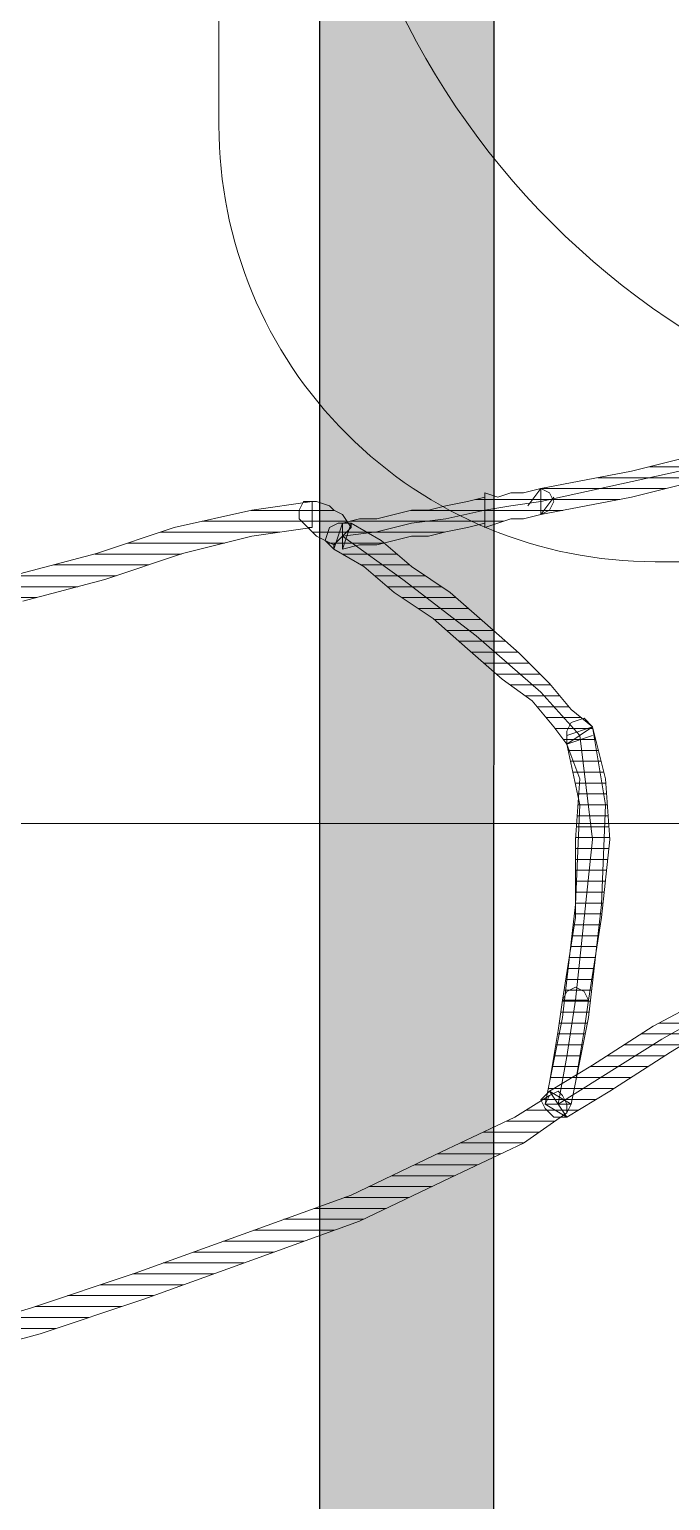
# Model space of a CAD drawing. Header units: centimetres. Extents: x 54005 to 61405, y 90310 to 94744.
# Drawn here: x 56513.31 to 56520.66, y 92088.75 to 92105.61 of the extents above; entities that cross this region are included whole.
import ezdxf

# ---------------------------------------------------------------- set-up
doc = ezdxf.new("R2010")
doc.units = ezdxf.units.CM
doc.header["$LTSCALE"] = 25
doc.layers.get('0').update_dxf_attribs({"lineweight": 0})
doc.layers.add('OC-Mutfak_Ekipman', color=252, linetype='Continuous')
pattern_1 = [(360, (-5108.51305, -673.59423), (1e-16, 0.125), [25])]

# ---------------------------------------------------------------- blocks, each defined once
blk = doc.blocks.new('ekmek')
at = {"layer": 'OC-Mutfak_Ekipman'}
h = blk.add_hatch(color=256, dxfattribs=at)
h.dxf.hatch_style = 1
h.paths.add_polyline_path([(2328.854, 3788.558, 0.41423), (2327.854, 3789.558, 0.414197), (2326.854, 3788.558), (2326.842, 3692.868, 0.41423), (2327.842, 3691.868, 0.414197), (2328.842, 3692.868)])
h.paths.add_polyline_path([(2336.854, 3788.557, 0.41423), (2335.854, 3789.557, 0.414197), (2334.854, 3788.557), (2334.842, 3692.867, 0.41423), (2335.842, 3691.867, 0.414197), (2336.842, 3692.867)])
h.paths.add_polyline_path([(2344.854, 3788.557, 0.41423), (2343.854, 3789.557, 0.414197), (2342.854, 3788.557), (2342.842, 3692.867, 0.41423), (2343.842, 3691.867, 0.414197), (2344.842, 3692.867)])
h.paths.add_polyline_path([(2350.842, 3692.866, 0.41423), (2351.842, 3691.866, 0.414197), (2352.842, 3692.866), (2352.854, 3788.556, 0.41423), (2351.854, 3789.556, 0.414197), (2350.854, 3788.556)])
h.paths.add_polyline_path([(2360.854, 3788.556, 0.41423), (2359.854, 3789.556, 0.414197), (2358.854, 3788.556), (2358.842, 3692.866, 0.41423), (2359.842, 3691.866, 0.414197), (2360.842, 3692.866)])
for p, q in [((2326.854, 3788.558), (2326.842, 3692.868)), ((2328.842, 3692.868), (2328.854, 3788.558))]:
    blk.add_line(p, q, dxfattribs=at)
blk = doc.blocks.new('by')
at = {"ltscale": 30}
h = blk.add_hatch(dxfattribs=at)
h.set_pattern_fill('DC_LINES', color=256, scale=0.1, style=0)
h.set_pattern_definition(pattern_1)
edge = h.paths.add_edge_path(flags=0)
edge.add_line((6380.321, 2252.574), (6380.371, 2252.674))
edge.add_line((6380.371, 2252.674), (6380.865, 2253.021))
edge.add_line((6380.865, 2253.021), (6381.707, 2253.419))
edge.add_line((6381.707, 2253.419), (6382.745, 2253.916))
edge.add_line((6382.745, 2253.916), (6383.982, 2254.363))
edge.add_line((6383.982, 2254.363), (6385.219, 2254.81))
edge.add_line((6385.219, 2254.81), (6386.407, 2255.207))
edge.add_line((6386.407, 2255.207), (6387.495, 2255.505))
edge.add_line((6387.495, 2255.505), (6388.237, 2255.654))
edge.add_line((6388.237, 2255.654), (6388.237, 2255.356))
edge.add_line((6388.237, 2255.356), (6387.495, 2255.207))
edge.add_line((6387.495, 2255.207), (6386.506, 2254.909))
edge.add_line((6386.506, 2254.909), (6385.318, 2254.512))
edge.add_line((6385.318, 2254.512), (6384.081, 2254.065))
edge.add_line((6384.081, 2254.065), (6382.844, 2253.618))
edge.add_line((6382.844, 2253.618), (6381.805, 2253.121))
edge.add_line((6381.805, 2253.121), (6380.965, 2252.723))
edge.add_line((6380.965, 2252.723), (6380.568, 2252.475))
edge.add_line((6380.568, 2252.475), (6380.618, 2252.574))
edge.add_line((6380.618, 2252.574), (6380.568, 2252.475))
edge.add_line((6380.568, 2252.475), (6380.469, 2252.425))
edge.add_line((6380.469, 2252.425), (6380.42, 2252.475))
edge.add_line((6380.42, 2252.475), (6380.371, 2252.574))
edge.add_line((6380.371, 2252.574), (6380.371, 2252.674))
h = blk.add_hatch(dxfattribs=at)
h.set_pattern_fill('DC_LINES', color=256, scale=0.1, style=0)
h.set_pattern_definition(pattern_1)
edge = h.paths.add_edge_path(flags=0)
edge.add_line((6380.321, 2252.574), (6380.371, 2252.674))
edge.add_line((6380.371, 2252.674), (6380.865, 2253.021))
edge.add_line((6380.865, 2253.021), (6381.707, 2253.419))
edge.add_line((6381.707, 2253.419), (6382.745, 2253.916))
edge.add_line((6382.745, 2253.916), (6383.982, 2254.363))
edge.add_line((6383.982, 2254.363), (6385.219, 2254.81))
edge.add_line((6385.219, 2254.81), (6386.407, 2255.207))
edge.add_line((6386.407, 2255.207), (6387.495, 2255.505))
edge.add_line((6387.495, 2255.505), (6388.237, 2255.654))
edge.add_line((6388.237, 2255.654), (6388.237, 2255.356))
edge.add_line((6388.237, 2255.356), (6387.495, 2255.207))
edge.add_line((6387.495, 2255.207), (6386.506, 2254.909))
edge.add_line((6386.506, 2254.909), (6385.318, 2254.512))
edge.add_line((6385.318, 2254.512), (6384.081, 2254.065))
edge.add_line((6384.081, 2254.065), (6382.844, 2253.618))
edge.add_line((6382.844, 2253.618), (6381.805, 2253.121))
edge.add_line((6381.805, 2253.121), (6380.965, 2252.723))
edge.add_line((6380.965, 2252.723), (6380.568, 2252.475))
edge.add_line((6380.568, 2252.475), (6380.618, 2252.574))
edge.add_line((6380.618, 2252.574), (6380.568, 2252.475))
edge.add_line((6380.568, 2252.475), (6380.469, 2252.425))
edge.add_line((6380.469, 2252.425), (6380.42, 2252.475))
edge.add_line((6380.42, 2252.475), (6380.371, 2252.574))
edge.add_line((6380.371, 2252.574), (6380.371, 2252.674))
h = blk.add_hatch(dxfattribs=at)
h.set_pattern_fill('DC_LINES', color=256, scale=0.1, style=0)
h.set_pattern_definition(pattern_1)
edge = h.paths.add_edge_path(flags=0)
edge.add_line((6374.928, 2249.495), (6375.274, 2249.743))
edge.add_line((6375.274, 2249.743), (6375.918, 2250.091))
edge.add_line((6375.918, 2250.091), (6376.71, 2250.538))
edge.add_line((6376.71, 2250.538), (6377.551, 2251.035))
edge.add_line((6377.551, 2251.035), (6378.441, 2251.531))
edge.add_line((6378.441, 2251.531), (6379.183, 2251.978))
edge.add_line((6379.183, 2251.978), (6379.876, 2252.425))
edge.add_line((6379.876, 2252.425), (6380.371, 2252.723))
edge.add_line((6380.371, 2252.723), (6380.568, 2252.425))
edge.add_line((6380.568, 2252.425), (6380.074, 2252.127))
edge.add_line((6380.074, 2252.127), (6379.381, 2251.68))
edge.add_line((6379.381, 2251.68), (6378.54, 2251.233))
edge.add_line((6378.54, 2251.233), (6377.649, 2250.736))
edge.add_line((6377.649, 2250.736), (6376.808, 2250.24))
edge.add_line((6376.808, 2250.24), (6376.016, 2249.793))
edge.add_line((6376.016, 2249.793), (6375.472, 2249.445))
edge.add_line((6375.472, 2249.445), (6375.127, 2249.197))
h = blk.add_hatch(dxfattribs=at)
h.set_pattern_fill('DC_LINES', color=256, scale=0.1, style=0)
h.set_pattern_definition(pattern_1)
edge = h.paths.add_edge_path(flags=0)
edge.add_line((6380.321, 2252.574), (6380.568, 2252.425))
edge.add_line((6380.568, 2252.425), (6380.074, 2252.127))
edge.add_line((6380.074, 2252.127), (6379.381, 2251.68))
edge.add_line((6379.381, 2251.68), (6378.54, 2251.233))
edge.add_line((6378.54, 2251.233), (6377.649, 2250.736))
edge.add_line((6377.649, 2250.736), (6376.808, 2250.24))
edge.add_line((6376.808, 2250.24), (6376.016, 2249.793))
edge.add_line((6376.016, 2249.793), (6375.472, 2249.445))
edge.add_line((6375.472, 2249.445), (6375.127, 2249.197))
edge.add_line((6375.127, 2249.197), (6374.928, 2249.495))
edge.add_line((6374.928, 2249.495), (6375.274, 2249.743))
edge.add_line((6375.274, 2249.743), (6375.918, 2250.091))
edge.add_line((6375.918, 2250.091), (6376.71, 2250.538))
edge.add_line((6376.71, 2250.538), (6377.551, 2251.035))
edge.add_line((6377.551, 2251.035), (6378.441, 2251.531))
edge.add_line((6378.441, 2251.531), (6379.183, 2251.978))
edge.add_line((6379.183, 2251.978), (6379.876, 2252.425))
edge.add_line((6379.876, 2252.425), (6380.371, 2252.723))
edge.add_line((6380.371, 2252.723), (6380.618, 2252.574))
edge.add_line((6380.618, 2252.574), (6380.371, 2252.723))
edge.add_line((6380.371, 2252.723), (6380.519, 2252.723))
edge.add_line((6380.519, 2252.723), (6380.618, 2252.624))
edge.add_line((6380.618, 2252.624), (6380.668, 2252.525))
edge.add_line((6380.668, 2252.525), (6380.568, 2252.425))
h = blk.add_hatch(dxfattribs=at)
h.set_pattern_fill('DC_LINES', color=256, scale=0.1, style=0)
h.set_pattern_definition(pattern_1)
edge = h.paths.add_edge_path(flags=0)
edge.add_line((6380.371, 2248.352), (6380.074, 2248.253))
edge.add_line((6380.074, 2248.253), (6379.926, 2249.147))
edge.add_line((6379.926, 2249.147), (6379.974, 2250.289))
edge.add_line((6379.974, 2250.289), (6380.123, 2251.581))
edge.add_line((6380.123, 2251.581), (6380.321, 2252.574))
edge.add_line((6380.321, 2252.574), (6380.618, 2252.574))
edge.add_line((6380.618, 2252.574), (6380.42, 2251.581))
edge.add_line((6380.42, 2251.581), (6380.271, 2250.289))
edge.add_line((6380.271, 2250.289), (6380.222, 2249.147))
edge.add_line((6380.222, 2249.147), (6380.371, 2248.451))
edge.add_line((6380.371, 2248.451), (6380.074, 2248.352))
edge.add_line((6380.074, 2248.352), (6380.371, 2248.451))
edge.add_line((6380.371, 2248.451), (6380.371, 2248.302))
edge.add_line((6380.371, 2248.302), (6380.321, 2248.203))
edge.add_line((6380.321, 2248.203), (6380.173, 2248.153))
edge.add_line((6380.173, 2248.153), (6380.074, 2248.253))
h = blk.add_hatch(dxfattribs=at)
h.set_pattern_fill('DC_LINES', color=256, scale=0.1, style=0)
h.set_pattern_definition(pattern_1)
edge = h.paths.add_edge_path(flags=0)
edge.add_line((6380.074, 2248.253), (6379.926, 2249.147))
edge.add_line((6379.926, 2249.147), (6379.974, 2250.289))
edge.add_line((6379.974, 2250.289), (6380.123, 2251.581))
edge.add_line((6380.123, 2251.581), (6380.321, 2252.574))
edge.add_line((6380.321, 2252.574), (6380.618, 2252.574))
edge.add_line((6380.618, 2252.574), (6380.42, 2251.581))
edge.add_line((6380.42, 2251.581), (6380.271, 2250.289))
edge.add_line((6380.271, 2250.289), (6380.222, 2249.147))
edge.add_line((6380.222, 2249.147), (6380.371, 2248.451))
h = blk.add_hatch(dxfattribs=at)
h.set_pattern_fill('DC_LINES', color=256, scale=0.1, style=0)
h.set_pattern_definition(pattern_1)
edge = h.paths.add_edge_path(flags=0)
edge.add_line((6380.618, 2252.574), (6380.568, 2252.326))
edge.add_line((6380.568, 2252.326), (6380.519, 2252.028))
edge.add_line((6380.519, 2252.028), (6380.469, 2251.73))
edge.add_line((6380.469, 2251.73), (6380.42, 2251.382))
edge.add_line((6380.42, 2251.382), (6380.123, 2251.382))
edge.add_line((6380.123, 2251.382), (6380.173, 2251.73))
edge.add_line((6380.173, 2251.73), (6380.222, 2252.028))
edge.add_line((6380.222, 2252.028), (6380.271, 2252.326))
edge.add_line((6380.271, 2252.326), (6380.321, 2252.574))
h = blk.add_hatch(dxfattribs=at)
h.set_pattern_fill('DC_LINES', color=256, scale=0.1, style=0)
h.set_pattern_definition(pattern_1)
edge = h.paths.add_edge_path(flags=0)
edge.add_line((6380.123, 2251.382), (6380.173, 2251.73))
edge.add_line((6380.173, 2251.73), (6380.222, 2252.028))
edge.add_line((6380.222, 2252.028), (6380.271, 2252.326))
edge.add_line((6380.271, 2252.326), (6380.321, 2252.574))
edge.add_line((6380.321, 2252.574), (6380.618, 2252.574))
edge.add_line((6380.618, 2252.574), (6380.568, 2252.326))
edge.add_line((6380.568, 2252.326), (6380.519, 2252.028))
edge.add_line((6380.519, 2252.028), (6380.469, 2251.73))
edge.add_line((6380.469, 2251.73), (6380.42, 2251.382))
h = blk.add_hatch(dxfattribs=at)
h.set_pattern_fill('DC_LINES', color=256, scale=0.1, style=0)
h.set_pattern_definition(pattern_1)
edge = h.paths.add_edge_path(flags=0)
edge.add_line((6380.074, 2248.253), (6379.926, 2248.849))
edge.add_line((6379.926, 2248.849), (6379.876, 2249.544))
edge.add_line((6379.876, 2249.544), (6379.974, 2250.438))
edge.add_line((6379.974, 2250.438), (6380.123, 2251.382))
edge.add_line((6380.123, 2251.382), (6380.42, 2251.382))
edge.add_line((6380.42, 2251.382), (6380.271, 2250.438))
edge.add_line((6380.271, 2250.438), (6380.271, 2249.544))
edge.add_line((6380.271, 2249.544), (6380.222, 2248.849))
edge.add_line((6380.222, 2248.849), (6380.371, 2248.451))
h = blk.add_hatch(dxfattribs=at)
h.set_pattern_fill('DC_LINES', color=256, scale=0.1, style=0)
h.set_pattern_definition(pattern_1)
edge = h.paths.add_edge_path(flags=0)
edge.add_line((6380.42, 2251.382), (6380.371, 2251.283))
edge.add_line((6380.371, 2251.283), (6380.271, 2251.233))
edge.add_line((6380.271, 2251.233), (6380.173, 2251.283))
edge.add_line((6380.173, 2251.283), (6380.123, 2251.382))
h = blk.add_hatch(dxfattribs=at)
h.set_pattern_fill('DC_LINES', color=256, scale=0.1, style=0)
h.set_pattern_definition(pattern_1)
edge = h.paths.add_edge_path(flags=0)
edge.add_line((6382.943, 2246.216), (6382.844, 2245.918))
edge.add_line((6382.844, 2245.918), (6382.498, 2246.117))
edge.add_line((6382.498, 2246.117), (6382.152, 2246.415))
edge.add_line((6382.152, 2246.415), (6381.707, 2246.713))
edge.add_line((6381.707, 2246.713), (6381.31, 2247.061))
edge.add_line((6381.31, 2247.061), (6380.915, 2247.408))
edge.add_line((6380.915, 2247.408), (6380.568, 2247.756))
edge.add_line((6380.568, 2247.756), (6380.321, 2248.054))
edge.add_line((6380.321, 2248.054), (6380.074, 2248.253))
edge.add_line((6380.074, 2248.253), (6380.371, 2248.451))
edge.add_line((6380.371, 2248.451), (6380.519, 2248.253))
edge.add_line((6380.519, 2248.253), (6380.766, 2247.955))
edge.add_line((6380.766, 2247.955), (6381.113, 2247.706))
edge.add_line((6381.113, 2247.706), (6381.509, 2247.359))
edge.add_line((6381.509, 2247.359), (6381.904, 2247.011))
edge.add_line((6381.904, 2247.011), (6382.349, 2246.713))
edge.add_line((6382.349, 2246.713), (6382.696, 2246.415))
edge.add_line((6382.696, 2246.415), (6383.042, 2246.216))
edge.add_line((6383.042, 2246.216), (6382.943, 2245.918))
edge.add_line((6382.943, 2245.918), (6383.042, 2246.216))
edge.add_line((6383.042, 2246.216), (6383.141, 2246.117))
edge.add_line((6383.141, 2246.117), (6383.092, 2245.968))
edge.add_line((6383.092, 2245.968), (6382.993, 2245.918))
edge.add_line((6382.993, 2245.918), (6382.844, 2245.918))
h = blk.add_hatch(dxfattribs=at)
h.set_pattern_fill('DC_LINES', color=256, scale=0.1, style=0)
h.set_pattern_definition(pattern_1)
edge = h.paths.add_edge_path(flags=0)
edge.add_line((6382.844, 2245.968), (6382.844, 2245.918))
edge.add_line((6382.844, 2245.918), (6382.498, 2246.117))
edge.add_line((6382.498, 2246.117), (6382.152, 2246.415))
edge.add_line((6382.152, 2246.415), (6381.707, 2246.713))
edge.add_line((6381.707, 2246.713), (6381.31, 2247.061))
edge.add_line((6381.31, 2247.061), (6380.915, 2247.408))
edge.add_line((6380.915, 2247.408), (6380.568, 2247.756))
edge.add_line((6380.568, 2247.756), (6380.321, 2248.054))
edge.add_line((6380.321, 2248.054), (6380.074, 2248.253))
edge.add_line((6380.074, 2248.253), (6380.371, 2248.451))
edge.add_line((6380.371, 2248.451), (6380.519, 2248.253))
edge.add_line((6380.519, 2248.253), (6380.766, 2247.955))
edge.add_line((6380.766, 2247.955), (6381.113, 2247.706))
edge.add_line((6381.113, 2247.706), (6381.509, 2247.359))
edge.add_line((6381.509, 2247.359), (6381.904, 2247.011))
edge.add_line((6381.904, 2247.011), (6382.349, 2246.713))
edge.add_line((6382.349, 2246.713), (6382.696, 2246.415))
edge.add_line((6382.696, 2246.415), (6383.042, 2246.216))
edge.add_line((6383.042, 2246.216), (6383.042, 2246.166))
edge.add_line((6383.042, 2246.166), (6383.042, 2246.216))
edge.add_line((6383.042, 2246.216), (6383.141, 2246.117))
edge.add_line((6383.141, 2246.117), (6383.092, 2245.968))
edge.add_line((6383.092, 2245.968), (6382.993, 2245.918))
edge.add_line((6382.993, 2245.918), (6382.844, 2245.918))
h = blk.add_hatch(dxfattribs=at)
h.set_pattern_fill('DC_LINES', color=256, scale=0.1, style=0)
h.set_pattern_definition(pattern_1)
edge = h.paths.add_edge_path(flags=0)
edge.add_line((6389.523, 2247.905), (6389.474, 2247.657))
edge.add_line((6389.474, 2247.657), (6389.029, 2247.408))
edge.add_line((6389.029, 2247.408), (6388.385, 2247.16))
edge.add_line((6388.385, 2247.16), (6387.593, 2246.862))
edge.add_line((6387.593, 2246.862), (6386.703, 2246.514))
edge.add_line((6386.703, 2246.514), (6385.763, 2246.266))
edge.add_line((6385.763, 2246.266), (6384.873, 2245.968))
edge.add_line((6384.873, 2245.968), (6383.982, 2245.769))
edge.add_line((6383.982, 2245.769), (6383.29, 2245.67))
edge.add_line((6383.29, 2245.67), (6383.29, 2245.968))
edge.add_line((6383.29, 2245.968), (6383.982, 2246.067))
edge.add_line((6383.982, 2246.067), (6384.774, 2246.266))
edge.add_line((6384.774, 2246.266), (6385.665, 2246.564))
edge.add_line((6385.665, 2246.564), (6386.604, 2246.812))
edge.add_line((6386.604, 2246.812), (6387.495, 2247.16))
edge.add_line((6387.495, 2247.16), (6388.287, 2247.458))
edge.add_line((6388.287, 2247.458), (6388.929, 2247.706))
edge.add_line((6388.929, 2247.706), (6389.276, 2247.955))
edge.add_line((6389.276, 2247.955), (6389.226, 2247.706))
edge.add_line((6389.226, 2247.706), (6389.276, 2247.955))
edge.add_line((6389.276, 2247.955), (6389.425, 2247.955))
edge.add_line((6389.425, 2247.955), (6389.523, 2247.855))
edge.add_line((6389.523, 2247.855), (6389.573, 2247.756))
edge.add_line((6389.573, 2247.756), (6389.474, 2247.657))
h = blk.add_hatch(dxfattribs=at)
h.set_pattern_fill('DC_LINES', color=256, scale=0.1, style=0)
h.set_pattern_definition(pattern_1)
edge = h.paths.add_edge_path(flags=0)
edge.add_line((6381.31, 2245.968), (6381.31, 2245.918))
edge.add_line((6381.31, 2245.918), (6381.509, 2245.968))
edge.add_line((6381.509, 2245.968), (6381.756, 2246.017))
edge.add_line((6381.756, 2246.017), (6381.954, 2246.067))
edge.add_line((6381.954, 2246.067), (6382.152, 2246.067))
edge.add_line((6382.152, 2246.067), (6382.349, 2246.117))
edge.add_line((6382.349, 2246.117), (6382.548, 2246.166))
edge.add_line((6382.548, 2246.166), (6382.745, 2246.166))
edge.add_line((6382.745, 2246.166), (6382.943, 2246.216))
edge.add_line((6382.943, 2246.216), (6382.943, 2245.918))
edge.add_line((6382.943, 2245.918), (6382.745, 2245.868))
edge.add_line((6382.745, 2245.868), (6382.548, 2245.868))
edge.add_line((6382.548, 2245.868), (6382.349, 2245.819))
edge.add_line((6382.349, 2245.819), (6382.152, 2245.769))
edge.add_line((6382.152, 2245.769), (6381.954, 2245.769))
edge.add_line((6381.954, 2245.769), (6381.756, 2245.719))
edge.add_line((6381.756, 2245.719), (6381.509, 2245.67))
edge.add_line((6381.509, 2245.67), (6381.31, 2245.62))
edge.add_line((6381.31, 2245.62), (6381.31, 2245.57))
h = blk.add_hatch(dxfattribs=at)
h.set_pattern_fill('DC_LINES', color=256, scale=0.1, style=0)
h.set_pattern_definition(pattern_1)
edge = h.paths.add_edge_path(flags=0)
edge.add_line((6383.29, 2245.67), (6383.24, 2245.67))
edge.add_line((6383.24, 2245.67), (6383.092, 2245.719))
edge.add_line((6383.092, 2245.719), (6383.042, 2245.769))
edge.add_line((6383.042, 2245.769), (6382.943, 2245.819))
edge.add_line((6382.943, 2245.819), (6382.844, 2245.968))
edge.add_line((6382.844, 2245.968), (6383.042, 2246.166))
edge.add_line((6383.042, 2246.166), (6383.141, 2246.117))
edge.add_line((6383.141, 2246.117), (6383.24, 2246.067))
edge.add_line((6383.24, 2246.067), (6383.29, 2246.017))
edge.add_line((6383.29, 2246.017), (6383.339, 2245.968))
edge.add_line((6383.339, 2245.968), (6383.29, 2245.968))
edge.add_line((6383.29, 2245.968), (6383.339, 2245.968))
edge.add_line((6383.339, 2245.968), (6383.438, 2245.868))
edge.add_line((6383.438, 2245.868), (6383.438, 2245.769))
edge.add_line((6383.438, 2245.769), (6383.388, 2245.67))
edge.add_line((6383.388, 2245.67), (6383.24, 2245.67))
h = blk.add_hatch(dxfattribs=at)
h.set_pattern_fill('DC_LINES', color=256, scale=0.1, style=0)
h.set_pattern_definition(pattern_1)
edge = h.paths.add_edge_path(flags=0)
edge.add_line((6380.668, 2245.819), (6380.865, 2245.868))
edge.add_line((6380.865, 2245.868), (6381.013, 2245.868))
edge.add_line((6381.013, 2245.868), (6381.162, 2245.918))
edge.add_line((6381.162, 2245.918), (6381.31, 2245.968))
edge.add_line((6381.31, 2245.968), (6381.31, 2245.57))
edge.add_line((6381.31, 2245.57), (6381.162, 2245.62))
edge.add_line((6381.162, 2245.62), (6381.013, 2245.57))
edge.add_line((6381.013, 2245.57), (6380.865, 2245.57))
edge.add_line((6380.865, 2245.57), (6380.668, 2245.521))
h = blk.add_hatch(dxfattribs=at)
h.set_pattern_fill('DC_LINES', color=256, scale=0.1, style=0)
h.set_pattern_definition(pattern_1)
edge = h.paths.add_edge_path(flags=0)
edge.add_line((6374.235, 2244.279), (6374.532, 2244.378))
edge.add_line((6374.532, 2244.378), (6375.127, 2244.527))
edge.add_line((6375.127, 2244.527), (6375.819, 2244.676))
edge.add_line((6375.819, 2244.676), (6376.66, 2244.875))
edge.add_line((6376.66, 2244.875), (6377.6, 2245.123))
edge.add_line((6377.6, 2245.123), (6378.638, 2245.372))
edge.add_line((6378.638, 2245.372), (6379.629, 2245.62))
edge.add_line((6379.629, 2245.62), (6380.668, 2245.819))
edge.add_line((6380.668, 2245.819), (6380.668, 2245.521))
edge.add_line((6380.668, 2245.521), (6379.629, 2245.322))
edge.add_line((6379.629, 2245.322), (6378.638, 2245.074))
edge.add_line((6378.638, 2245.074), (6377.6, 2244.825))
edge.add_line((6377.6, 2244.825), (6376.66, 2244.577))
edge.add_line((6376.66, 2244.577), (6375.819, 2244.378))
edge.add_line((6375.819, 2244.378), (6375.127, 2244.229))
edge.add_line((6375.127, 2244.229), (6374.632, 2244.08))
edge.add_line((6374.632, 2244.08), (6374.335, 2243.981))
for p, q in [((6386.407, 2255.207, -4.505), (6387.495, 2255.505, -4.505)), ((6386.407, 2255.207, -4.505), (6387.495, 2255.505, -4.505)), ((6385.219, 2254.81, -4.505), (6386.407, 2255.207, -4.505)), ((6385.219, 2254.81, -4.505), (6386.407, 2255.207, -4.505)), ((6387.495, 2255.207, -4.505), (6386.506, 2254.909, -4.505)), ((6387.495, 2255.207, -4.505), (6386.506, 2254.909, -4.505)), ((6386.506, 2254.909, -4.505), (6385.318, 2254.512, -4.505)), ((6386.506, 2254.909, -4.505), (6385.318, 2254.512, -4.505)), ((6383.982, 2254.363, -4.505), (6385.219, 2254.81, -4.505)), ((6383.982, 2254.363, -4.505), (6385.219, 2254.81, -4.505)), ((6385.318, 2254.512, -4.505), (6384.081, 2254.065, -4.505)), ((6385.318, 2254.512, -4.505), (6384.081, 2254.065, -4.505)), ((6382.745, 2253.916, -4.505), (6383.982, 2254.363, -4.505)), ((6382.745, 2253.916, -4.505), (6383.982, 2254.363, -4.505)), ((6384.081, 2254.065, -4.505), (6382.844, 2253.618, -4.505)), ((6384.081, 2254.065, -4.505), (6382.844, 2253.618, -4.505)), ((6381.707, 2253.419, -4.505), (6382.745, 2253.916, -4.505)), ((6381.707, 2253.419, -4.505), (6382.745, 2253.916, -4.505)), ((6382.844, 2253.618, -4.505), (6381.805, 2253.121, -4.505)), ((6382.844, 2253.618, -4.505), (6381.805, 2253.121, -4.505)), ((6380.865, 2253.021, -4.505), (6381.707, 2253.419, -4.505)), ((6380.865, 2253.021, -4.505), (6381.707, 2253.419, -4.505)), ((6380.371, 2252.674, -4.505), (6380.865, 2253.021, -4.505)), ((6380.371, 2252.674, -4.505), (6380.865, 2253.021, -4.505)), ((6381.805, 2253.121, -4.505), (6380.965, 2252.723, -4.505)), ((6381.805, 2253.121, -4.505), (6380.965, 2252.723, -4.505)), ((6379.876, 2252.425, -4.505), (6380.371, 2252.723, -4.505)), ((6379.876, 2252.425, -4.505), (6380.371, 2252.723, -4.505)), ((6380.371, 2252.723, -4.505), (6380.618, 2252.574, -4.505)), ((6380.618, 2252.574, -4.505), (6380.371, 2252.723, -4.505)), ((6380.371, 2252.723, -4.505), (6380.519, 2252.723, -4.505)), ((6380.371, 2252.723, -4.505), (6380.568, 2252.425, -4.505)), ((6380.519, 2252.723, -4.505), (6380.618, 2252.624, -4.505)), ((6380.965, 2252.723, -4.505), (6380.568, 2252.475, -4.505)), ((6380.965, 2252.723, -4.505), (6380.568, 2252.475, -4.505)), ((6379.282, 2251.829, -4.505), (6380.469, 2252.574, -4.505)), ((6380.123, 2251.581, -4.505), (6380.321, 2252.574, -4.505)), ((6380.123, 2251.581, -4.505), (6380.321, 2252.574, -4.505)), ((6380.271, 2252.326, -4.505), (6380.321, 2252.574, -4.505)), ((6380.271, 2252.326, -4.505), (6380.321, 2252.574, -4.505)), ((6380.321, 2252.574, -4.505), (6380.371, 2252.674, -4.505)), ((6380.371, 2252.674, -4.505), (6380.321, 2252.574, -4.505)), ((6380.321, 2252.574, -4.505), (6380.371, 2252.674, -4.505)), ((6380.371, 2252.674, -4.505), (6380.321, 2252.574, -4.505)), ((6380.321, 2252.574, -4.505), (6380.568, 2252.425, -4.505)), ((6380.568, 2252.425, -4.505), (6380.321, 2252.574, -4.505)), ((6380.321, 2252.574, -4.505), (6380.321, 2252.574, -4.505)), ((6380.321, 2252.574, -4.505), (6380.321, 2252.574, -4.505)), ((6380.321, 2252.574, -4.505), (6380.321, 2252.574, -4.505)), ((6380.321, 2252.574, -4.505), (6380.618, 2252.574, -4.505)), ((6380.321, 2252.574, -4.505), (6380.618, 2252.574, -4.505)), ((6380.321, 2252.574, -4.505), (6380.618, 2252.574, -4.505)), ((6380.321, 2252.574, -4.505), (6380.618, 2252.574, -4.505)), ((6380.371, 2252.574, -4.505), (6380.371, 2252.674, -4.505)), ((6380.371, 2252.574, -4.505), (6380.371, 2252.674, -4.505)), ((6380.42, 2252.475, -4.505), (6380.371, 2252.574, -4.505)), ((6380.42, 2252.475, -4.505), (6380.371, 2252.574, -4.505)), ((6380.469, 2252.574, -4.505), (6380.371, 2252.028, -4.505)), ((6380.618, 2252.574, -4.505), (6380.42, 2251.581, -4.505)), ((6380.618, 2252.574, -4.505), (6380.42, 2251.581, -4.505)), ((6380.568, 2252.475, -4.505), (6380.618, 2252.574, -4.505)), ((6380.618, 2252.574, -4.505), (6380.568, 2252.475, -4.505)), ((6380.568, 2252.475, -4.505), (6380.618, 2252.574, -4.505)), ((6380.618, 2252.574, -4.505), (6380.568, 2252.475, -4.505)), ((6380.618, 2252.574, -4.505), (6380.568, 2252.326, -4.505)), ((6380.618, 2252.574, -4.505), (6380.568, 2252.326, -4.505)), ((6380.668, 2252.525, -4.505), (6380.568, 2252.425, -4.505)), ((6380.618, 2252.624, -4.505), (6380.668, 2252.525, -4.505)), ((6380.618, 2252.574, -4.505), (6380.618, 2252.574, -4.505)), ((6379.183, 2251.978, -4.505), (6379.876, 2252.425, -4.505)), ((6379.183, 2251.978, -4.505), (6379.876, 2252.425, -4.505)), ((6380.568, 2252.425, -4.505), (6380.074, 2252.127, -4.505)), ((6380.568, 2252.425, -4.505), (6380.074, 2252.127, -4.505)), ((6380.469, 2252.425, -4.505), (6380.42, 2252.475, -4.505)), ((6380.469, 2252.425, -4.505), (6380.42, 2252.475, -4.505)), ((6380.568, 2252.475, -4.505), (6380.469, 2252.425, -4.505)), ((6380.568, 2252.475, -4.505), (6380.469, 2252.425, -4.505)), ((6380.222, 2252.028, -4.505), (6380.271, 2252.326, -4.505)), ((6380.222, 2252.028, -4.505), (6380.271, 2252.326, -4.505)), ((6380.568, 2252.326, -4.505), (6380.519, 2252.028, -4.505)), ((6380.568, 2252.326, -4.505), (6380.519, 2252.028, -4.505)), ((6380.074, 2252.127, -4.505), (6379.381, 2251.68, -4.505)), ((6380.074, 2252.127, -4.505), (6379.381, 2251.68, -4.505)), ((6380.173, 2251.73, -4.505), (6380.222, 2252.028, -4.505)), ((6380.173, 2251.73, -4.505), (6380.222, 2252.028, -4.505)), ((6380.371, 2252.028, -4.505), (6380.271, 2251.382, -4.505)), ((6380.519, 2252.028, -4.505), (6380.469, 2251.73, -4.505)), ((6380.519, 2252.028, -4.505), (6380.469, 2251.73, -4.505)), ((6378.441, 2251.531, -4.505), (6379.183, 2251.978, -4.505)), ((6378.441, 2251.531, -4.505), (6379.183, 2251.978, -4.505)), ((6377.6, 2250.885, -4.505), (6379.282, 2251.829, -4.505)), ((6379.381, 2251.68, -4.505), (6378.54, 2251.233, -4.505)), ((6379.381, 2251.68, -4.505), (6378.54, 2251.233, -4.505)), ((6380.123, 2251.382, -4.505), (6380.173, 2251.73, -4.505)), ((6380.123, 2251.382, -4.505), (6380.173, 2251.73, -4.505)), ((6380.469, 2251.73, -4.505), (6380.42, 2251.382, -4.505)), ((6380.469, 2251.73, -4.505), (6380.42, 2251.382, -4.505)), ((6379.974, 2250.289, -4.505), (6380.123, 2251.581, -4.505)), ((6379.974, 2250.289, -4.505), (6380.123, 2251.581, -4.505)), ((6380.42, 2251.581, -4.505), (6380.271, 2250.289, -4.505)), ((6380.42, 2251.581, -4.505), (6380.271, 2250.289, -4.505)), ((6379.974, 2250.438, -4.505), (6380.123, 2251.382, -4.505)), ((6380.271, 2251.382, -4.505), (6380.074, 2249.544, -4.505)), ((6380.123, 2251.382, -4.505), (6380.123, 2251.382, -4.505)), ((6380.42, 2251.382, -4.505), (6380.123, 2251.382, -4.505)), ((6380.123, 2251.382, -4.505), (6380.123, 2251.382, -4.505)), ((6380.42, 2251.382, -4.505), (6380.123, 2251.382, -4.505)), ((6380.123, 2251.382, -4.505), (6380.42, 2251.382, -4.505)), ((6380.173, 2251.283, -4.505), (6380.123, 2251.382, -4.505)), ((6380.123, 2251.382, -4.505), (6380.42, 2251.382, -4.505)), ((6380.42, 2251.382, -4.505), (6380.271, 2250.438, -4.505)), ((6380.42, 2251.382, -4.505), (6380.371, 2251.283, -4.505)), ((6380.42, 2251.382, -4.505), (6380.42, 2251.382, -4.505)), ((6380.42, 2251.382, -4.505), (6380.42, 2251.382, -4.505)), ((6380.271, 2251.233, -4.505), (6380.173, 2251.283, -4.505)), ((6380.371, 2251.283, -4.505), (6380.271, 2251.233, -4.505)), ((6379.876, 2249.544, -4.505), (6379.974, 2250.438, -4.505)), ((6380.271, 2250.438, -4.505), (6380.271, 2249.544, -4.505)), ((6379.926, 2249.147, -4.505), (6379.974, 2250.289, -4.505)), ((6379.926, 2249.147, -4.505), (6379.974, 2250.289, -4.505)), ((6380.271, 2250.289, -4.505), (6380.222, 2249.147, -4.505)), ((6380.271, 2250.289, -4.505), (6380.222, 2249.147, -4.505)), ((6379.926, 2248.849, -4.505), (6379.876, 2249.544, -4.505)), ((6380.074, 2249.544, -4.505), (6380.222, 2248.352, -4.505)), ((6380.271, 2249.544, -4.505), (6380.222, 2248.849, -4.505)), ((6380.074, 2248.253, -4.505), (6379.926, 2249.147, -4.505)), ((6380.074, 2248.253, -4.505), (6379.926, 2249.147, -4.505)), ((6380.222, 2249.147, -4.505), (6380.371, 2248.451, -4.505)), ((6380.222, 2249.147, -4.505), (6380.371, 2248.451, -4.505)), ((6380.074, 2248.253, -4.505), (6379.926, 2248.849, -4.505)), ((6380.222, 2248.849, -4.505), (6380.371, 2248.451, -4.505)), ((6380.074, 2248.253, -4.505), (6380.371, 2248.451, -4.505)), ((6380.074, 2248.253, -4.505), (6380.371, 2248.451, -4.505)), ((6380.371, 2248.451, -4.505), (6380.074, 2248.352, -4.505)), ((6380.074, 2248.352, -4.505), (6380.371, 2248.451, -4.505)), ((6380.371, 2248.451, -4.505), (6380.074, 2248.253, -4.505)), ((6380.371, 2248.451, -4.505), (6380.074, 2248.253, -4.505)), ((6380.371, 2248.352, -4.505), (6380.074, 2248.253, -4.505)), ((6380.074, 2248.253, -4.505), (6380.371, 2248.352, -4.505)), ((6380.222, 2248.352, -4.505), (6380.668, 2247.855, -4.505)), ((6380.371, 2248.302, -4.505), (6380.321, 2248.203, -4.505)), ((6380.371, 2248.451, -4.505), (6380.519, 2248.253, -4.505)), ((6380.371, 2248.451, -4.505), (6380.519, 2248.253, -4.505)), ((6380.371, 2248.451, -4.505), (6380.371, 2248.302, -4.505)), ((6380.371, 2248.451, -4.505), (6380.371, 2248.451, -4.505)), ((6380.371, 2248.451, -4.505), (6380.371, 2248.451, -4.505)), ((6380.371, 2248.352, -4.505), (6380.371, 2248.352, -4.505)), ((6380.321, 2248.054, -4.505), (6380.074, 2248.253, -4.505)), ((6380.321, 2248.054, -4.505), (6380.074, 2248.253, -4.505)), ((6380.173, 2248.153, -4.505), (6380.074, 2248.253, -4.505)), ((6380.074, 2248.253, -4.505), (6380.074, 2248.253, -4.505)), ((6380.074, 2248.253, -4.505), (6380.074, 2248.253, -4.505)), ((6380.074, 2248.253, -4.505), (6380.074, 2248.253, -4.505)), ((6380.074, 2248.253, -4.505), (6380.074, 2248.253, -4.505)), ((6380.321, 2248.203, -4.505), (6380.173, 2248.153, -4.505)), ((6380.519, 2248.253, -4.505), (6380.766, 2247.955, -4.505)), ((6380.519, 2248.253, -4.505), (6380.766, 2247.955, -4.505)), ((6380.568, 2247.756, -4.505), (6380.321, 2248.054, -4.505)), ((6380.568, 2247.756, -4.505), (6380.321, 2248.054, -4.505)), ((6380.668, 2247.855, -4.505), (6381.41, 2247.21, -4.505)), ((6380.766, 2247.955, -4.505), (6381.113, 2247.706, -4.505)), ((6380.766, 2247.955, -4.505), (6381.113, 2247.706, -4.505)), ((6380.915, 2247.408, -4.505), (6380.568, 2247.756, -4.505)), ((6380.915, 2247.408, -4.505), (6380.568, 2247.756, -4.505)), ((6381.113, 2247.706, -4.505), (6381.509, 2247.359, -4.505)), ((6381.113, 2247.706, -4.505), (6381.509, 2247.359, -4.505)), ((6381.31, 2247.061, -4.505), (6380.915, 2247.408, -4.505)), ((6381.31, 2247.061, -4.505), (6380.915, 2247.408, -4.505)), ((6381.509, 2247.359, -4.505), (6381.904, 2247.011, -4.505)), ((6381.509, 2247.359, -4.505), (6381.904, 2247.011, -4.505)), ((6381.41, 2247.21, -4.505), (6382.251, 2246.564, -4.505)), ((6381.707, 2246.713, -4.505), (6381.31, 2247.061, -4.505)), ((6381.707, 2246.713, -4.505), (6381.31, 2247.061, -4.505)), ((6381.904, 2247.011, -4.505), (6382.349, 2246.713, -4.505)), ((6381.904, 2247.011, -4.505), (6382.349, 2246.713, -4.505)), ((6385.665, 2246.564, -4.505), (6386.604, 2246.812, -4.505)), ((6382.152, 2246.415, -4.505), (6381.707, 2246.713, -4.505)), ((6382.152, 2246.415, -4.505), (6381.707, 2246.713, -4.505)), ((6382.349, 2246.713, -4.505), (6382.696, 2246.415, -4.505)), ((6382.349, 2246.713, -4.505), (6382.696, 2246.415, -4.505)), ((6382.251, 2246.564, -4.505), (6382.943, 2246.067, -4.505)), ((6384.774, 2246.266, -4.505), (6385.665, 2246.564, -4.505)), ((6386.703, 2246.514, -4.505), (6385.763, 2246.266, -4.505)), ((6382.498, 2246.117, -4.505), (6382.152, 2246.415, -4.505)), ((6382.498, 2246.117, -4.505), (6382.152, 2246.415, -4.505)), ((6382.696, 2246.415, -4.505), (6383.042, 2246.216, -4.505)), ((6382.696, 2246.415, -4.505), (6383.042, 2246.216, -4.505)), ((6382.152, 2246.067, -4.505), (6382.349, 2246.117, -4.505)), ((6382.349, 2246.117, -4.505), (6382.548, 2246.166, -4.505)), ((6382.844, 2245.918, -4.505), (6382.498, 2246.117, -4.505)), ((6382.844, 2245.918, -4.505), (6382.498, 2246.117, -4.505)), ((6382.548, 2246.166, -4.505), (6382.745, 2246.166, -4.505)), ((6382.745, 2246.166, -4.505), (6382.943, 2246.216, -4.505)), ((6382.943, 2246.216, -4.505), (6382.844, 2245.918, -4.505)), ((6382.844, 2245.918, -4.505), (6382.943, 2246.216, -4.505)), ((6382.844, 2245.968, -4.505), (6383.042, 2246.166, -4.505)), ((6382.943, 2246.216, -4.505), (6382.943, 2245.918, -4.505)), ((6383.042, 2246.216, -4.505), (6382.943, 2245.918, -4.505)), ((6382.943, 2245.918, -4.505), (6383.042, 2246.216, -4.505)), ((6382.943, 2246.216, -4.505), (6382.943, 2246.216, -4.505)), ((6383.042, 2246.216, -4.505), (6383.042, 2246.166, -4.505)), ((6383.042, 2246.166, -4.505), (6383.042, 2246.216, -4.505)), ((6383.042, 2246.216, -4.505), (6383.141, 2246.117, -4.505)), ((6383.042, 2246.216, -4.505), (6383.141, 2246.117, -4.505)), ((6383.042, 2246.166, -4.505), (6383.141, 2246.117, -4.505)), ((6383.141, 2246.117, -4.505), (6383.092, 2245.968, -4.505)), ((6383.141, 2246.117, -4.505), (6383.092, 2245.968, -4.505)), ((6383.141, 2246.117, -4.505), (6383.24, 2246.067, -4.505)), ((6383.982, 2246.067, -4.505), (6384.774, 2246.266, -4.505)), ((6385.763, 2246.266, -4.505), (6384.873, 2245.968, -4.505)), ((6381.162, 2245.918, -4.505), (6381.31, 2245.968, -4.505)), ((6381.162, 2245.918, -4.505), (6381.31, 2245.968, -4.505)), ((6381.31, 2245.968, -4.505), (6381.31, 2245.918, -4.505)), ((6381.31, 2245.918, -4.505), (6381.509, 2245.968, -4.505)), ((6381.31, 2245.57, -4.505), (6381.31, 2245.968, -4.505)), ((6381.31, 2245.968, -4.505), (6381.31, 2245.968, -4.505)), ((6381.31, 2245.968, -4.505), (6381.31, 2245.57, -4.505)), ((6381.31, 2245.968, -4.505), (6381.31, 2245.57, -4.505)), ((6381.509, 2245.968, -4.505), (6381.756, 2246.017, -4.505)), ((6381.756, 2246.017, -4.505), (6381.954, 2246.067, -4.505)), ((6381.954, 2246.067, -4.505), (6382.152, 2246.067, -4.505)), ((6382.548, 2246.017, -4.505), (6382.152, 2245.918, -4.505)), ((6382.943, 2246.067, -4.505), (6382.548, 2246.017, -4.505)), ((6382.943, 2245.819, -4.505), (6382.844, 2245.968, -4.505)), ((6382.844, 2245.968, -4.505), (6382.844, 2245.918, -4.505)), ((6382.844, 2245.918, -4.505), (6382.844, 2245.968, -4.505)), ((6382.844, 2245.968, -4.505), (6382.844, 2245.968, -4.505)), ((6383.092, 2245.968, -4.505), (6382.993, 2245.918, -4.505)), ((6383.092, 2245.968, -4.505), (6382.993, 2245.918, -4.505)), ((6383.24, 2246.067, -4.505), (6383.29, 2246.017, -4.505)), ((6383.29, 2245.968, -4.505), (6383.982, 2246.067, -4.505)), ((6383.29, 2246.017, -4.505), (6383.339, 2245.968, -4.505)), ((6383.339, 2245.968, -4.505), (6383.29, 2245.968, -4.505)), ((6383.29, 2245.968, -4.505), (6383.339, 2245.968, -4.505)), ((6383.29, 2245.67, -4.505), (6383.29, 2245.968, -4.505)), ((6383.339, 2245.968, -4.505), (6383.438, 2245.868, -4.505)), ((6384.873, 2245.968, -4.505), (6383.982, 2245.769, -4.505)), ((6379.629, 2245.62, -4.505), (6380.668, 2245.819, -4.505)), ((6380.519, 2245.62, -4.505), (6380.668, 2245.819, -4.505)), ((6380.668, 2245.819, -4.505), (6380.519, 2245.62, -4.505)), ((6380.519, 2245.67, -4.505), (6380.568, 2245.769, -4.505)), ((6380.568, 2245.769, -4.505), (6380.668, 2245.819, -4.505)), ((6380.668, 2245.819, -4.505), (6380.865, 2245.868, -4.505)), ((6380.668, 2245.819, -4.505), (6380.865, 2245.868, -4.505)), ((6380.668, 2245.819, -4.505), (6380.668, 2245.819, -4.505)), ((6380.668, 2245.521, -4.505), (6380.668, 2245.819, -4.505)), ((6380.668, 2245.819, -4.505), (6380.668, 2245.819, -4.505)), ((6380.668, 2245.819, -4.505), (6380.668, 2245.521, -4.505)), ((6380.865, 2245.868, -4.505), (6381.013, 2245.868, -4.505)), ((6380.865, 2245.868, -4.505), (6381.013, 2245.868, -4.505)), ((6381.013, 2245.868, -4.505), (6381.162, 2245.918, -4.505)), ((6381.013, 2245.868, -4.505), (6381.162, 2245.918, -4.505)), ((6381.31, 2245.769, -4.505), (6381.013, 2245.719, -4.505)), ((6381.756, 2245.868, -4.505), (6381.31, 2245.769, -4.505)), ((6382.152, 2245.918, -4.505), (6381.756, 2245.868, -4.505)), ((6381.954, 2245.769, -4.505), (6381.756, 2245.719, -4.505)), ((6382.152, 2245.769, -4.505), (6381.954, 2245.769, -4.505)), ((6382.349, 2245.819, -4.505), (6382.152, 2245.769, -4.505)), ((6382.548, 2245.868, -4.505), (6382.349, 2245.819, -4.505)), ((6382.745, 2245.868, -4.505), (6382.548, 2245.868, -4.505)), ((6382.943, 2245.918, -4.505), (6382.745, 2245.868, -4.505)), ((6382.993, 2245.918, -4.505), (6382.844, 2245.918, -4.505)), ((6382.993, 2245.918, -4.505), (6382.844, 2245.918, -4.505)), ((6383.042, 2245.769, -4.505), (6382.943, 2245.819, -4.505)), ((6383.092, 2245.719, -4.505), (6383.042, 2245.769, -4.505)), ((6383.982, 2245.769, -4.505), (6383.29, 2245.67, -4.505)), ((6383.438, 2245.769, -4.505), (6383.388, 2245.67, -4.505)), ((6383.438, 2245.868, -4.505), (6383.438, 2245.769, -4.505)), ((6380.668, 2245.67, -4.505), (6378.638, 2245.223, -4.505)), ((6378.638, 2245.372, -4.505), (6379.629, 2245.62, -4.505)), ((6380.568, 2245.57, -4.505), (6380.519, 2245.67, -4.505)), ((6380.519, 2245.62, -4.505), (6380.519, 2245.62, -4.505)), ((6380.668, 2245.521, -4.505), (6380.816, 2245.719, -4.505)), ((6380.816, 2245.719, -4.505), (6380.668, 2245.521, -4.505)), ((6381.013, 2245.719, -4.505), (6380.668, 2245.67, -4.505)), ((6381.162, 2245.62, -4.505), (6381.013, 2245.57, -4.505)), ((6381.162, 2245.62, -4.505), (6381.013, 2245.57, -4.505)), ((6381.31, 2245.57, -4.505), (6381.162, 2245.62, -4.505)), ((6381.31, 2245.57, -4.505), (6381.162, 2245.62, -4.505)), ((6381.509, 2245.67, -4.505), (6381.31, 2245.62, -4.505)), ((6381.31, 2245.62, -4.505), (6381.31, 2245.57, -4.505)), ((6381.756, 2245.719, -4.505), (6381.509, 2245.67, -4.505)), ((6383.24, 2245.67, -4.505), (6383.092, 2245.719, -4.505)), ((6383.29, 2245.67, -4.505), (6383.24, 2245.67, -4.505)), ((6383.388, 2245.67, -4.505), (6383.24, 2245.67, -4.505)), ((6383.24, 2245.67, -4.505), (6383.29, 2245.67, -4.505)), ((6383.29, 2245.67, -4.505), (6383.29, 2245.67, -4.505)), ((6380.668, 2245.521, -4.505), (6379.629, 2245.322, -4.505)), ((6380.668, 2245.521, -4.505), (6380.568, 2245.57, -4.505)), ((6380.865, 2245.57, -4.505), (6380.668, 2245.521, -4.505)), ((6380.865, 2245.57, -4.505), (6380.668, 2245.521, -4.505)), ((6380.668, 2245.521, -4.505), (6380.668, 2245.521, -4.505)), ((6381.013, 2245.57, -4.505), (6380.865, 2245.57, -4.505)), ((6381.013, 2245.57, -4.505), (6380.865, 2245.57, -4.505)), ((6379.629, 2245.322, -4.505), (6378.638, 2245.074, -4.505))]:
    blk.add_line(p, q, dxfattribs=at)
at = {"ltscale": 30, "elevation": -4.505}
blk.add_lwpolyline([(6387.358, 2196.359), (6350.358, 2196.359), (6350.358, 2249.359), (6387.358, 2249.359)], close=True, dxfattribs=at)
blk.add_lwpolyline([(6379.358, 2199.359), (6358.358, 2199.359, -0.414214), (6353.358, 2204.359), (6353.358, 2241.359, -0.414214), (6358.358, 2246.359), (6379.358, 2246.359, -0.414214), (6384.358, 2241.359), (6384.358, 2204.359, -0.414214)], format="xyb", close=True, dxfattribs=at)
at = {"ltscale": 30}
blk.add_circle((6374.178, 2236.112, -4.505), 9, dxfattribs=at)

msp = doc.modelspace()

# ---------------------------------------------------------------- block references
msp.add_blockref('ekmek', (54189.786, 88364.173))
at = {"rotation": 180}
msp.add_blockref('by', (62899.838, 94345.865, 4.505), dxfattribs=at)

doc.saveas('drawing.dxf')
